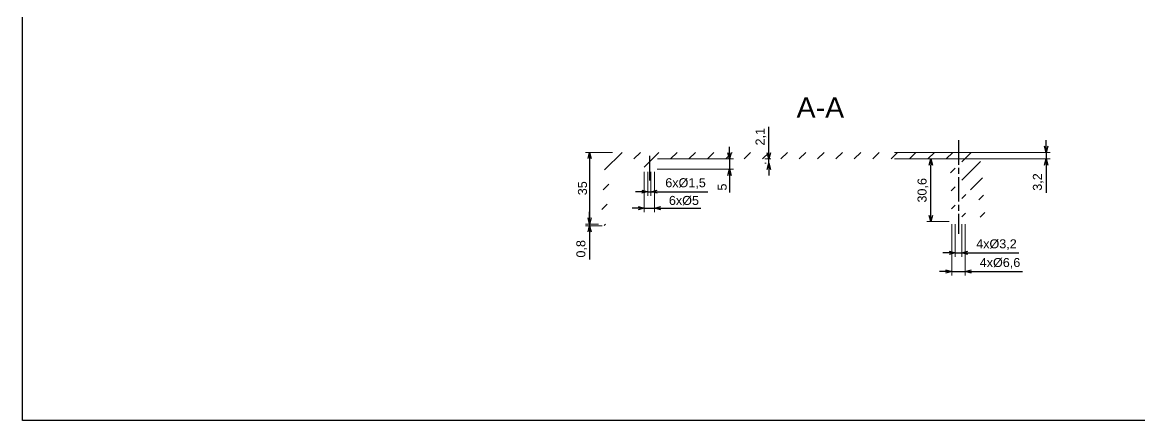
# Paper-space layout 'Base' of a CAD drawing. Header units: millimetres. Extents: x 0 to 413, y 1 to 290.
# Drawn here: x 0.2 to 273.3, y 0.5 to 97.7 of the extents above; entities that cross this region are included whole.
import ezdxf

# ---------------------------------------------------------------- set-up
doc = ezdxf.new("R2010")
doc.units = ezdxf.units.MM
doc.linetypes.add('AM_ISO08W050x2', pattern=[9, 6, -0.75, 1.5, -0.75])
doc.layers.add('MD_Annotation', color=7, linetype='Continuous', lineweight=25)
doc.layers.add('MD_Hatching', color=7, linetype='Continuous', lineweight=25)
doc.layers.add('Tabelka', color=7, linetype='Continuous')
doc.styles.get("Standard").update_dxf_attribs({"font": 'arial.ttf'})
doc.dimstyles.new('ISO-25', dxfattribs={"dimtxt": 2.2, "dimasz": 1.5, "dimexe": 1, "dimexo": 0.625, "dimtad": 1, "dimrnd": 0.05, "dimtxsty": 'Standard', "dimblk": 'OPEN30', "dimcen": 2.5, "dimadec": 0, "dimazin": 0, "dimtfac": 1, "dimtmove": 0, "dimatfit": 3, "dimfxl": 1, "dimlwe": 18, "dimarcsym": 0})

# ---------------------------------------------------------------- blocks, each defined once
blk = doc.blocks.new('_Open30')
at = {"color": 0, "linetype": 'ByBlock', "lineweight": -2}
for p, q in [((-1, 0.27), (0, 0)), ((0, 0), (-1, -0.27)), ((0, 0), (-1, 0))]:
    blk.add_line(p, q, dxfattribs=at)
blk = doc.blocks.new('*D107')
at = {"layer": 'Defpoints', "color": 0, "transparency": 16777216}
for p in [(145.13, 65.99), (138.89, 48.49), (141.65, 48.49)]:
    blk.add_point(p, dxfattribs=at)
at = {"layer": 'MD_Annotation', "color": 0, "lineweight": 18, "transparency": 16777216}
for p, q in [((144.5, 65.99), (137.89, 65.99)), ((141.02, 48.49), (137.89, 48.49))]:
    blk.add_line(p, q, dxfattribs=at)
at = {"layer": 'MD_Annotation', "color": 0, "lineweight": -2, "transparency": 16777216}
blk.add_line((138.89, 64.49), (138.89, 49.99), dxfattribs=at)
at = {"layer": 'MD_Annotation', "color": 0, "lineweight": -2, "transparency": 16777216, "xscale": 1.5, "yscale": 1.5, "zscale": 1.5}
for p, rotation in [((138.89, 65.99), 90), ((138.89, 48.49), 270)]:
    blk.add_blockref('_Open30', p, dxfattribs=dict(at, rotation=rotation))
at = {"layer": 'MD_Annotation', "color": 0, "transparency": 16777216, "insert": (137.14, 57.24), "char_height": 2.2, "attachment_point": 5, "rotation": 90}
blk.add_mtext('35', dxfattribs=at)
blk = doc.blocks.new('*D108')
at = {"layer": 'Defpoints', "color": 0, "transparency": 16777216}
for p in [(138.89, 48.09), (141.65, 48.49), (142.55, 48.09)]:
    blk.add_point(p, dxfattribs=at)
at = {"layer": 'MD_Annotation', "color": 0, "lineweight": -2, "transparency": 16777216}
for p, q in [((138.89, 49.99), (138.89, 51.49)), ((138.89, 48.49), (138.89, 48.09)), ((138.89, 46.59), (138.89, 39.83))]:
    blk.add_line(p, q, dxfattribs=at)
at = {"layer": 'MD_Annotation', "color": 0, "lineweight": 18, "transparency": 16777216}
for p, q in [((141.02, 48.49), (137.89, 48.49)), ((141.92, 48.09), (137.89, 48.09))]:
    blk.add_line(p, q, dxfattribs=at)
at = {"layer": 'MD_Annotation', "color": 0, "lineweight": -2, "transparency": 16777216, "xscale": 1.5, "yscale": 1.5, "zscale": 1.5}
for p, rotation in [((138.89, 48.49), 270), ((138.89, 48.09), 90)]:
    blk.add_blockref('_Open30', p, dxfattribs=dict(at, rotation=rotation))
at = {"layer": 'MD_Annotation', "color": 0, "transparency": 16777216, "insert": (136.94, 42.46), "char_height": 2.2, "attachment_point": 5, "rotation": 90}
blk.add_mtext('0,8', dxfattribs=at)
blk = doc.blocks.new('*D109')
at = {"layer": 'Defpoints', "color": 0, "transparency": 16777216}
for p in [(228.25, 49.09), (229.85, 49.09), (229.85, 41.49)]:
    blk.add_point(p, dxfattribs=at)
at = {"layer": 'MD_Annotation', "color": 0, "lineweight": 18, "transparency": 16777216}
for p, q in [((228.25, 48.46), (228.25, 40.49)), ((229.85, 48.46), (229.85, 40.49))]:
    blk.add_line(p, q, dxfattribs=at)
at = {"layer": 'MD_Annotation', "color": 0, "lineweight": -2, "transparency": 16777216}
for p, q in [((226.75, 41.49), (225.25, 41.49)), ((228.25, 41.49), (229.85, 41.49)), ((231.35, 41.49), (243.81, 41.49))]:
    blk.add_line(p, q, dxfattribs=at)
at = {"layer": 'MD_Annotation', "color": 0, "lineweight": -2, "transparency": 16777216, "xscale": 1.5, "yscale": 1.5, "zscale": 1.5}
blk.add_blockref('_Open30', (228.25, 41.49), dxfattribs=at)
at = {"layer": 'MD_Annotation', "color": 0, "lineweight": -2, "transparency": 16777216, "xscale": 1.5, "yscale": 1.5, "zscale": 1.5, "rotation": 180}
blk.add_blockref('_Open30', (229.85, 41.49), dxfattribs=at)
at = {"layer": 'MD_Annotation', "color": 0, "transparency": 16777216, "insert": (238.33, 43.48), "char_height": 2.2, "attachment_point": 5}
blk.add_mtext('4x%%C3,2', dxfattribs=at)
blk = doc.blocks.new('*D110')
at = {"layer": 'Defpoints', "color": 0, "transparency": 16777216}
for p in [(227.4, 49.09), (230.7, 49.09), (230.7, 36.93)]:
    blk.add_point(p, dxfattribs=at)
at = {"layer": 'MD_Annotation', "color": 0, "lineweight": 18, "transparency": 16777216}
for p, q in [((227.4, 48.46), (227.4, 35.93)), ((230.7, 48.46), (230.7, 35.93))]:
    blk.add_line(p, q, dxfattribs=at)
at = {"layer": 'MD_Annotation', "color": 0, "lineweight": -2, "transparency": 16777216}
for p, q in [((225.9, 36.93), (224.4, 36.93)), ((227.4, 36.93), (230.7, 36.93)), ((232.2, 36.93), (244.68, 36.93))]:
    blk.add_line(p, q, dxfattribs=at)
at = {"layer": 'MD_Annotation', "color": 0, "lineweight": -2, "transparency": 16777216, "xscale": 1.5, "yscale": 1.5, "zscale": 1.5}
blk.add_blockref('_Open30', (227.4, 36.93), dxfattribs=at)
at = {"layer": 'MD_Annotation', "color": 0, "lineweight": -2, "transparency": 16777216, "xscale": 1.5, "yscale": 1.5, "zscale": 1.5, "rotation": 180}
blk.add_blockref('_Open30', (230.7, 36.93), dxfattribs=at)
at = {"layer": 'MD_Annotation', "color": 0, "transparency": 16777216, "insert": (239.19, 38.91), "char_height": 2.2, "attachment_point": 5}
blk.add_mtext('4x%%C6,6', dxfattribs=at)
blk = doc.blocks.new('*D111')
at = {"layer": 'Defpoints', "color": 0, "transparency": 16777216}
for p in [(154.87, 64.39), (154.75, 61.89), (173.04, 61.89)]:
    blk.add_point(p, dxfattribs=at)
at = {"layer": 'MD_Annotation', "color": 0, "lineweight": -2, "transparency": 16777216}
for p, q in [((173.04, 65.89), (173.04, 67.39)), ((173.04, 64.39), (173.04, 61.89)), ((173.04, 60.39), (173.04, 56.18))]:
    blk.add_line(p, q, dxfattribs=at)
at = {"layer": 'MD_Annotation', "color": 0, "lineweight": 18, "transparency": 16777216}
for p, q in [((155.5, 64.39), (174.04, 64.39)), ((155.37, 61.89), (174.04, 61.89))]:
    blk.add_line(p, q, dxfattribs=at)
at = {"layer": 'MD_Annotation', "color": 0, "lineweight": -2, "transparency": 16777216, "xscale": 1.5, "yscale": 1.5, "zscale": 1.5}
for p, rotation in [((173.04, 64.39), 270), ((173.04, 61.89), 90)]:
    blk.add_blockref('_Open30', p, dxfattribs=dict(at, rotation=rotation))
at = {"layer": 'MD_Annotation', "color": 0, "transparency": 16777216, "insert": (171.3, 57.53), "char_height": 2.2, "attachment_point": 5, "rotation": 90}
blk.add_mtext('5', dxfattribs=at)
blk = doc.blocks.new('*D112')
at = {"layer": 'Defpoints', "color": 0, "transparency": 16777216}
for p in [(152.25, 61.89), (154.75, 61.89), (154.75, 52.42)]:
    blk.add_point(p, dxfattribs=at)
at = {"layer": 'MD_Annotation', "color": 0, "lineweight": 18, "transparency": 16777216}
for p, q in [((152.25, 61.26), (152.25, 51.42)), ((154.75, 61.26), (154.75, 51.42))]:
    blk.add_line(p, q, dxfattribs=at)
at = {"layer": 'MD_Annotation', "color": 0, "lineweight": -2, "transparency": 16777216}
for p, q in [((150.75, 52.42), (149.25, 52.42)), ((152.25, 52.42), (154.75, 52.42)), ((156.25, 52.42), (166.1, 52.42))]:
    blk.add_line(p, q, dxfattribs=at)
at = {"layer": 'MD_Annotation', "color": 0, "lineweight": -2, "transparency": 16777216, "xscale": 1.5, "yscale": 1.5, "zscale": 1.5}
blk.add_blockref('_Open30', (152.25, 52.42), dxfattribs=at)
at = {"layer": 'MD_Annotation', "color": 0, "lineweight": -2, "transparency": 16777216, "xscale": 1.5, "yscale": 1.5, "zscale": 1.5, "rotation": 180}
blk.add_blockref('_Open30', (154.75, 52.42), dxfattribs=at)
at = {"layer": 'MD_Annotation', "color": 0, "transparency": 16777216, "insert": (161.93, 54.23), "char_height": 2.2, "attachment_point": 5}
blk.add_mtext('6x%%C5', dxfattribs=at)
blk = doc.blocks.new('*D113')
at = {"layer": 'Defpoints', "color": 0, "transparency": 16777216}
for p in [(153.12, 61.89), (153.87, 61.89), (153.87, 56.41)]:
    blk.add_point(p, dxfattribs=at)
at = {"layer": 'MD_Annotation', "color": 0, "lineweight": 18, "transparency": 16777216}
for p, q in [((153.12, 61.26), (153.12, 55.41)), ((153.87, 61.26), (153.87, 55.41))]:
    blk.add_line(p, q, dxfattribs=at)
at = {"layer": 'MD_Annotation', "color": 0, "lineweight": -2, "transparency": 16777216}
for p, q in [((151.62, 56.41), (150.12, 56.41)), ((153.12, 56.41), (153.87, 56.41)), ((155.37, 56.41), (167.79, 56.41))]:
    blk.add_line(p, q, dxfattribs=at)
at = {"layer": 'MD_Annotation', "color": 0, "lineweight": -2, "transparency": 16777216, "xscale": 1.5, "yscale": 1.5, "zscale": 1.5}
blk.add_blockref('_Open30', (153.12, 56.41), dxfattribs=at)
at = {"layer": 'MD_Annotation', "color": 0, "lineweight": -2, "transparency": 16777216, "xscale": 1.5, "yscale": 1.5, "zscale": 1.5, "rotation": 180}
blk.add_blockref('_Open30', (153.87, 56.41), dxfattribs=at)
at = {"layer": 'MD_Annotation', "color": 0, "transparency": 16777216, "insert": (162.33, 58.39), "char_height": 2.2, "attachment_point": 5}
blk.add_mtext('6x%%C1,5', dxfattribs=at)
blk = doc.blocks.new('*D114')
at = {"layer": 'Defpoints', "color": 0, "transparency": 16777216}
for p in [(222.28, 64.39), (227.05, 64.39), (227.4, 49.09)]:
    blk.add_point(p, dxfattribs=at)
at = {"layer": 'MD_Annotation', "color": 0, "lineweight": 18, "transparency": 16777216}
for p, q in [((226.42, 64.39), (221.28, 64.39)), ((226.77, 49.09), (221.28, 49.09))]:
    blk.add_line(p, q, dxfattribs=at)
at = {"layer": 'MD_Annotation', "color": 0, "lineweight": -2, "transparency": 16777216}
blk.add_line((222.28, 50.59), (222.28, 62.89), dxfattribs=at)
at = {"layer": 'MD_Annotation', "color": 0, "lineweight": -2, "transparency": 16777216, "xscale": 1.5, "yscale": 1.5, "zscale": 1.5}
for p, rotation in [((222.28, 64.39), 90), ((222.28, 49.09), 270)]:
    blk.add_blockref('_Open30', p, dxfattribs=dict(at, rotation=rotation))
at = {"layer": 'MD_Annotation', "color": 0, "transparency": 16777216, "insert": (220.34, 56.74), "char_height": 2.2, "attachment_point": 5, "rotation": 90}
blk.add_mtext('30,6', dxfattribs=at)
blk = doc.blocks.new('*D115')
at = {"layer": 'Defpoints', "color": 0, "transparency": 16777216}
for p in [(182.69, 64.39), (182.69, 63.34), (183.83, 64.39)]:
    blk.add_point(p, dxfattribs=at)
at = {"layer": 'MD_Annotation', "color": 0, "lineweight": -2, "transparency": 16777216}
for p, q in [((182.69, 65.89), (182.69, 72.25)), ((182.69, 63.34), (182.69, 64.39)), ((182.69, 61.84), (182.69, 60.34))]:
    blk.add_line(p, q, dxfattribs=at)
at = {"layer": 'MD_Annotation', "color": 0, "lineweight": 18, "transparency": 16777216}
for p, q in [((183.2, 64.39), (181.69, 64.39)), ((182.07, 63.34), (181.69, 63.34))]:
    blk.add_line(p, q, dxfattribs=at)
at = {"layer": 'MD_Annotation', "color": 0, "lineweight": -2, "transparency": 16777216, "xscale": 1.5, "yscale": 1.5, "zscale": 1.5}
for p, rotation in [((182.69, 64.39), 270), ((182.69, 63.34), 90)]:
    blk.add_blockref('_Open30', p, dxfattribs=dict(at, rotation=rotation))
at = {"layer": 'MD_Annotation', "color": 0, "transparency": 16777216, "insert": (180.74, 69.82), "char_height": 2.2, "attachment_point": 5, "rotation": 90}
blk.add_mtext('2,1', dxfattribs=at)
blk = doc.blocks.new('*D190')
at = {"layer": 'Defpoints', "color": 0, "transparency": 16777216}
for p in [(212.79, 65.99), (212.79, 64.39), (250.48, 64.39)]:
    blk.add_point(p, dxfattribs=at)
at = {"layer": 'MD_Annotation', "color": 0, "lineweight": -2, "transparency": 16777216}
for p, q in [((250.48, 67.49), (250.48, 68.99)), ((250.48, 65.99), (250.48, 64.39)), ((250.48, 62.89), (250.48, 56.15))]:
    blk.add_line(p, q, dxfattribs=at)
at = {"layer": 'MD_Annotation', "color": 0, "lineweight": 18, "transparency": 16777216}
for p, q in [((213.41, 65.99), (251.48, 65.99)), ((213.41, 64.39), (251.48, 64.39))]:
    blk.add_line(p, q, dxfattribs=at)
at = {"layer": 'MD_Annotation', "color": 0, "lineweight": -2, "transparency": 16777216, "xscale": 1.5, "yscale": 1.5, "zscale": 1.5}
for p, rotation in [((250.48, 65.99), 270), ((250.48, 64.39), 90)]:
    blk.add_blockref('_Open30', p, dxfattribs=dict(at, rotation=rotation))
at = {"layer": 'MD_Annotation', "color": 0, "transparency": 16777216, "insert": (248.53, 58.77), "char_height": 2.2, "attachment_point": 5, "rotation": 90}
blk.add_mtext('3,2', dxfattribs=at)

psp = doc.layouts.new('Base')

# ---------------------------------------------------------------- hatches: boundary and pattern name
at = {"layer": 'MD_Hatching'}
h = psp.add_hatch(dxfattribs=at)
h.set_pattern_fill('ANSI31', color=256, style=0)
h.paths.add_polyline_path([(212.787, 65.9859), (212.787, 64.3859), (227.0475, 64.3859), (227.3975, 49.0859), (228.2475, 49.0859), (228.2475, 65.9859)], flags=0)
edge = h.paths.add_edge_path(flags=0)
edge.add_line((235.0475, 48.9859), (235.0475, 48.4859))
edge.add_line((235.0475, 48.4859), (235.6475, 48.4859))
edge.add_line((235.6475, 48.4859), (234.6535, 63.3958))
edge.add_ellipse((234.4041, 63.3791), major_axis=(0.2494, 0.0166), ratio=1, start_angle=0, end_angle=39.717124)
edge.add_line((234.5853, 63.5513), (232.3464, 65.908))
edge.add_ellipse((232.1652, 65.7359), major_axis=(0.1812, 0.1722), ratio=1, start_angle=0, end_angle=46.468801)
edge.add_line((232.1652, 65.9859), (229.8475, 65.9859))
edge.add_line((229.8475, 65.9859), (229.8475, 49.0859))
edge.add_line((229.8475, 49.0859), (230.6975, 49.0859))
edge.add_line((230.6975, 49.0859), (230.8964, 57.7818))
edge.add_ellipse((234.609, 61.131), major_axis=(-3.7125, -3.3492), ratio=1, start_angle=360, end_angle=399.446464)
edge.add_line((233.87, 56.1859), (234.41, 48.9859))
edge.add_line((234.41, 48.9859), (235.0475, 48.9859))
edge = h.paths.add_edge_path(flags=0)
edge.add_line((212.787, 65.9859), (145.1298, 65.9859))
edge.add_ellipse((145.1298, 65.7359), major_axis=(0, 0.25), ratio=1, start_angle=360, end_angle=406.468801)
edge.add_line((144.9486, 65.908), (142.7097, 63.5513))
edge.add_ellipse((142.8909, 63.3791), major_axis=(-0.1812, 0.1722), ratio=1, start_angle=360, end_angle=399.717124)
edge.add_line((142.6415, 63.3958), (141.6475, 48.4859))
edge.add_line((141.6475, 48.4859), (142.2975, 48.4859))
edge.add_line((142.2975, 48.4859), (142.2975, 48.3359))
edge.add_ellipse((142.5475, 48.3359), major_axis=(-0.25, 0), ratio=1, start_angle=0, end_angle=90)
edge.add_ellipse((142.4975, 48.3308), major_axis=(0.05, -0.2449), ratio=1, start_angle=360, end_angle=438.463041)
edge.add_line((142.7475, 48.3308), (142.7475, 48.4859))
edge.add_line((142.7475, 48.4859), (143.8975, 62.4859))
edge.add_line((143.8975, 62.4859), (145.6475, 64.3859))
edge.add_line((145.6475, 64.3859), (152.1225, 64.3859))
edge.add_line((152.1225, 64.3859), (152.2475, 61.8859))
edge.add_line((152.2475, 61.8859), (153.1225, 61.8859))
edge.add_line((153.1225, 61.8859), (153.1225, 62.1359))
edge.add_line((153.1225, 62.1359), (153.8725, 62.1359))
edge.add_line((153.8725, 62.1359), (153.8725, 61.8859))
edge.add_line((153.8725, 61.8859), (154.7475, 61.8859))
edge.add_line((154.7475, 61.8859), (154.8725, 64.3859))
edge.add_line((154.8725, 64.3859), (212.787, 64.3859))
edge.add_line((212.787, 64.3859), (212.787, 65.9859))

# ---------------------------------------------------------------- linework, layer by layer
at = {"layer": 'MD_Annotation', "linetype": 'AM_ISO08W050x2'}
for p, q in [((229.0475, 68.9859), (229.0475, 46.0859)), ((153.4975, 65.1359), (153.4975, 58.8859))]:
    psp.add_line(p, q, dxfattribs=at)
at = {"layer": 'Tabelka'}
psp.add_lwpolyline([(0.2197, 290.193), (413.4761, 290.193), (413.4761, 0.5211), (0.2197, 0.5211)], close=True, dxfattribs=at)

# ---------------------------------------------------------------- texts
at = {"layer": 'MD_Annotation', "color": 7, "insert": (195.2778, 74.444), "char_height": 5, "width": 13.260573, "attachment_point": 8}
psp.add_mtext('A-A', dxfattribs=at)

# ---------------------------------------------------------------- dimensions: what is measured, and where the dimension line sits
at = {"layer": 'MD_Annotation'}
for base, p1, p2, angle, picture, middle in [((182.691, 64.3859), (182.691, 63.3359), (183.8297, 64.3859), 270, '*D115', (180.7439, 69.8199)), ((250.4805, 64.3859), (212.787, 65.9859), (212.787, 64.3859), 90, '*D190', (248.5334, 58.7702)), ((138.8858, 48.4859), (145.1298, 65.9859), (141.6475, 48.4859), 270, '*D107', (137.1368, 57.2359)), ((173.0415, 61.8859), (154.8725, 64.3859), (154.7475, 61.8859), 90, '*D111', (171.2978, 57.5315)), ((138.8858, 48.0859), (141.6475, 48.4859), (142.5475, 48.0859), 270, '*D108', (136.9387, 42.4559))]:
    dim = psp.add_linear_dim(base=base, p1=p1, p2=p2, angle=angle, dimstyle='ISO-25', override={"dimlfac": -2}, dxfattribs=at)
    dim.commit()
    dim.dimension.update_dxf_attribs({"geometry": picture, "text_midpoint": middle})
dim = psp.add_linear_dim(base=(222.2845, 64.3859), p1=(227.3975, 49.0859), p2=(227.0475, 64.3859), angle=270, dimstyle='ISO-25', override={"dimlfac": -2}, dxfattribs=at)
dim.commit()
dim.dimension.update_dxf_attribs({"geometry": '*D114', "text_midpoint": (222.2845, 56.7359), "dimtype": 160})
for base, p1, p2, text, picture, middle in [((154.7475, 52.419), (152.2475, 61.8859), (154.7475, 61.8859), '6x%%C<>', '*D112', (161.9261, 54.2288)), ((153.8725, 56.4068), (153.1225, 61.8859), (153.8725, 61.8859), '6x%%C<>', '*D113', (162.3327, 58.3899)), ((230.6975, 36.9283), (227.3975, 49.0859), (230.6975, 49.0859), '4x%%C<>', '*D110', (239.187, 38.9114)), ((229.8475, 41.4936), (228.2475, 49.0859), (229.8475, 49.0859), '4x%%C<>', '*D109', (238.3265, 43.4767))]:
    dim = psp.add_linear_dim(base=base, p1=p1, p2=p2, text=text, dimstyle='ISO-25', override={"dimlfac": -2, "dimpost": ''}, dxfattribs=at)
    dim.commit()
    dim.dimension.update_dxf_attribs({"geometry": picture, "text_midpoint": middle})

doc.saveas('drawing.dxf')
